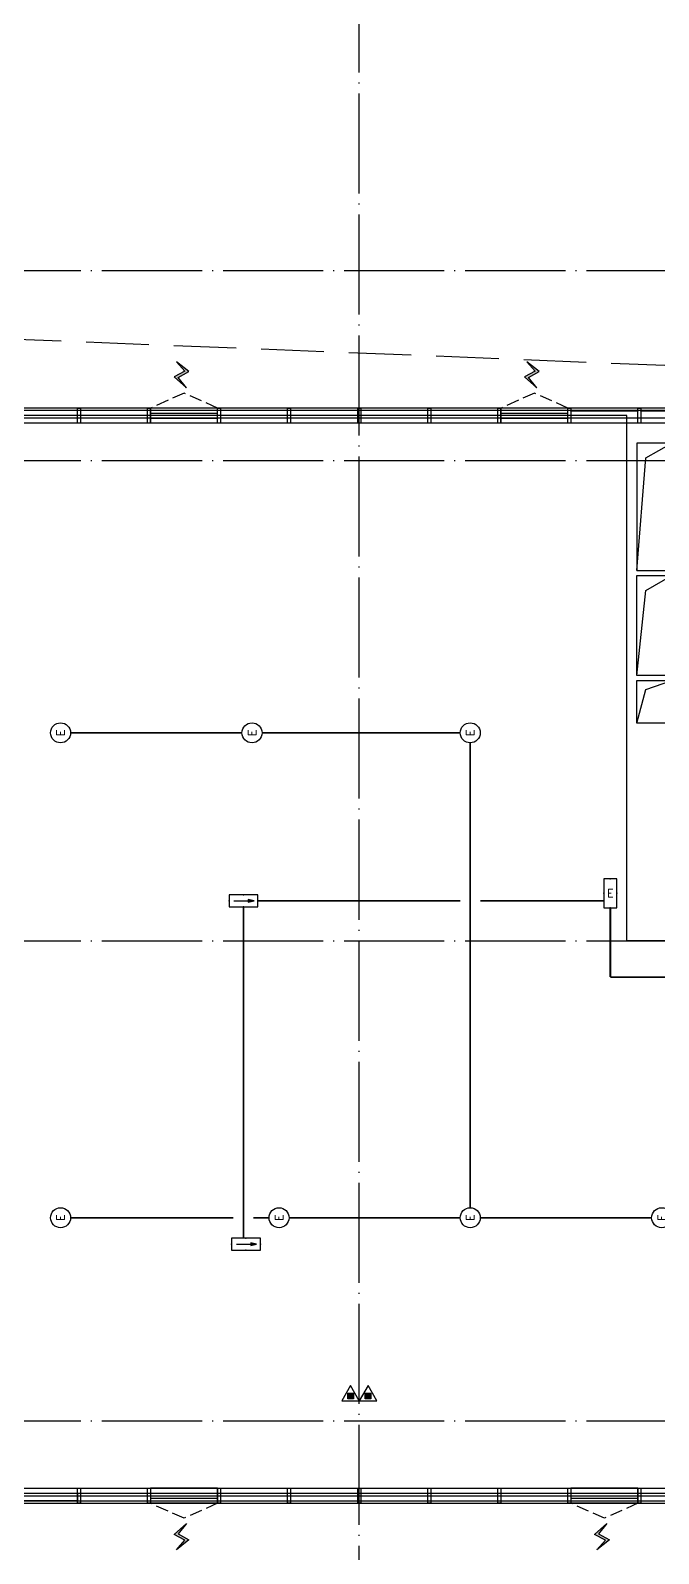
# Model space of a CAD drawing. Extents: x -2209072 to 495824, y -92434 to 572724.
# Drawn here: x 1832 to 14381, y 86445 to 116901 of the extents above; entities that cross this region are included whole.
import ezdxf
from ezdxf.enums import TextEntityAlignment as Align

# ---------------------------------------------------------------- set-up
doc = ezdxf.new("R2010")
doc.units = 0
doc.header["$LTSCALE"] = 1000
doc.header["$MEASUREMENT"] = 0
for name, pattern in [('6#7#幕墙$0$DASH', [0.35, 0.25, -0.1]), ('DASH', [0.35, 0.25, -0.1]), ('X-104 6#7#平面$0$104-1112 结构$0$$AUDIT_BAD_LTYPE1', [0]), ('X-104 6#7#平面$0$DOTE', [2.42, 2, -0.2, 0.02, -0.2])]:
    doc.linetypes.add(name, pattern=pattern)
doc.layers.get('0').update_dxf_attribs({"linetype": 'CONTINUOUS'})
for name, color, linetype in [('6#7#幕墙$0$04-电动窗', 1, 'CONTINUOUS'), ('6#7#幕墙$0$A-C_玻璃幕墙', 140, 'CONTINUOUS'), ('6#7#幕墙$0$A-C_窗', 140, 'CONTINUOUS'), ('6#7#幕墙$0$A-O_屋面', 201, 'CONTINUOUS'), ('6#7#幕墙$0$A-TECH_结构', 21, 'CONTINUOUS'), ('6#7#幕墙$0$A-金属背板', 30, 'CONTINUOUS'), ('EQUIP-照明', 3, 'CONTINUOUS'), ('WIRE-应急', 2, 'DASH'), ('X-104 6#7#平面$0$01-标注_轴线坐标', 132, 'CONTINUOUS'), ('X-104 6#7#平面$0$A-TECH_结构', 21, 'CONTINUOUS'), ('X-104 6#7#平面$0$A_AXIS-轴线', 36, 'X-104 6#7#平面$0$DOTE'), ('X-104 6#7#平面$0$EQUIP_消防-01', 7, 'CONTINUOUS'), ('X-104 6#7#平面$0$水-消防_消火栓', 41, 'CONTINUOUS')]:
    doc.layers.add(name, color=color, linetype=linetype)
doc.layers.add('X-104 6#7#平面$0$000套内', color=226, linetype='CONTINUOUS', lineweight=30, plot=False)
doc.styles.add('_TEL_DIM', font='SIMPLEX', dxfattribs={"width": 0.8, "height": 3.5, "bigfont": 'HZTXT'})

# ---------------------------------------------------------------- blocks, each defined once
blk = doc.blocks.new('$equip$00001838')
blk.add_circle((0, 0), 0.5)
at = {"color": 7, "style": '_TEL_DIM'}
blk.add_attdef('$TEXT$', text='', height=0.4, dxfattribs=at).set_placement((0, 0), align=Align.MIDDLE_CENTER)
at = {"color": 7, "style": '_TEL_DIM', "flags": 1}
blk.add_attdef('A', text='', height=0.00002, dxfattribs=at).set_placement((0, 0), align=Align.MIDDLE_CENTER)
blk = doc.blocks.new('$equip_U$00000189(HT0843)')
at = {"color": 2}
for p, q in [((-0.72, 0.66), (-0.72, 0)), ((0.72, 0.66), (-0.72, 0.66)), ((-0.72, 0), (0.72, 0)), ((0.72, 0), (0.72, 0.66))]:
    blk.add_line(p, q, dxfattribs=at)
at = {"color": 2, "const_width": 0.0125}
for points in [[(0.72, 0.66), (0.72, 0.66), (-0.72, 0.66)], [(-0.72, 0.66), (-0.72, 0)], [(-0.72, 0), (0.72, 0)], [(0.72, 0), (0.72, 0.66)]]:
    blk.add_lwpolyline(points, dxfattribs=at)
at = {"color": 2}
blk.add_lwpolyline([(-0.72, 0.66), (-0.72, 0)], dxfattribs=at)
for p in [(-0.72, 0.33), (0, 0.66), (0, 0), (0.72, 0.33)]:
    blk.add_point(p)
at = {"color": 7, "style": '_TEL_DIM'}
blk.add_attdef('$TEXT$', text='', height=0.4, dxfattribs=at).set_placement((0, 0.33), align=Align.MIDDLE_CENTER)
at = {"color": 7, "style": '_TEL_DIM', "flags": 1}
blk.add_attdef('A', text='', height=0.000025, dxfattribs=at).set_placement((0, 0), align=Align.MIDDLE_CENTER)
blk = doc.blocks.new('$equip$00002540')
blk.add_hatch(color=256).paths.add_polyline_path([(0.24, 0.372), (0.24, 0.228), (0.528, 0.3)])
for p, q in [((-0.72, 0.6), (-0.72, 0)), ((0.72, 0.6), (-0.72, 0.6)), ((-0.72, 0), (0.72, 0)), ((0.24, 0.372), (0.24, 0.228)), ((0.528, 0.3), (0.24, 0.372)), ((0.24, 0.228), (0.528, 0.3)), ((0.72, 0), (0.72, 0.6))]:
    blk.add_line(p, q)
at = {"color": 7}
blk.add_line((-0.48, 0.3), (0.48, 0.3), dxfattribs=at)
at = {"const_width": 0.02}
blk.add_lwpolyline([(-0.72, 0.6), (-0.72, 0), (0.72, 0), (0.72, 0.6), (-0.72, 0.6), (-0.72, 0)], dxfattribs=at)
for p in [(-0.72, 0.3), (0, 0.6), (0, 0), (0.72, 0.3)]:
    blk.add_point(p)
at = {"color": 7, "style": '_TEL_DIM', "flags": 1}
blk.add_attdef('A', text='', height=0.00002, dxfattribs=at).set_placement((0, 0), align=Align.MIDDLE_CENTER)
blk = doc.blocks.new('X-104 6#7#平面$0$A$C1863634F')
at = {"layer": 'X-104 6#7#平面$0$A_AXIS-轴线'}
for points in [[(8400, -4500), (8400, 60900)], [(-4000, 23000), (117300, 23000)], [(-4000, 19200), (117300, 19200)], [(-4000, 9600), (117300, 9600)], [(-4000, 0), (117300, 0)]]:
    blk.add_lwpolyline(points, dxfattribs=at)
blk = doc.blocks.new('X-104 6#7#平面$0$efrgh')
at = {"layer": 'X-104 6#7#平面$0$A-TECH_结构'}
blk.add_lwpolyline([(-700, 109050), (-700, 87750), (51100, 87750), (51100, 109050)], close=True, dxfattribs=at)
blk = doc.blocks.new('X-104 6#7#平面$0$fgh')
at = {"layer": 'X-104 6#7#平面$0$A-TECH_结构'}
blk.add_lwpolyline([(7319, -108772), (7319, -130072), (59119, -130072), (59119, -108772)], close=True, dxfattribs=at)
blk = doc.blocks.new('X-104 6#7#平面$0$gvhghjjj')
at = {"layer": 'X-104 6#7#平面$0$A-TECH_结构'}
for points in [[(13950, 17000), (14130, 19254), (14650, 19550)], [(36500, 19550), (35946, 19430), (35800, 17144)], [(20900, 17450), (20440, 17240), (20300, 15650)], [(13950, 14900), (14130, 16604), (14650, 16900)], [(36500, 17044), (35946, 16698), (35800, 13650)], [(13950, 13950), (14130, 14621), (14650, 14800)], [(39200, 14650), (38629, 14421), (38400, 11600)], [(22100, 13650), (21440, 13440), (21300, 11800)]]:
    blk.add_lwpolyline(points, dxfattribs=at)
for points in [[(13950, 17000), (14650, 17000), (14650, 19550), (13950, 19550)], [(35800, 17144), (36500, 17144), (36500, 19550), (35800, 19550)], [(20300, 17450), (20900, 17450), (20900, 15650), (20300, 15650)], [(13950, 16900), (14650, 16900), (14650, 14900), (13950, 14900)], [(35800, 13650), (36500, 13650), (36500, 17044), (35800, 17044)], [(13950, 14800), (14650, 14800), (14650, 13950), (13950, 13950)], [(38400, 14650), (39200, 14650), (39200, 11600), (38400, 11600)], [(21300, 13650), (22100, 13650), (22100, 11800), (21300, 11800)]]:
    blk.add_lwpolyline(points, close=True, dxfattribs=at)
blk = doc.blocks.new('6#7#幕墙$0$$TCHSYS$WIN2D')
for p, q in [((-0.5, 0.5), (0.5, 0.5)), ((-0.5, 0.5), (-0.5, -0.5)), ((0.5, 0.5), (0.5, -0.5)), ((0.5, 0.167), (-0.5, 0.167)), ((0.5, -0.167), (-0.5, -0.167)), ((-0.5, -0.5), (0.5, -0.5))]:
    blk.add_line(p, q)
blk = doc.blocks.new('6#7#幕墙$0$开启扇')
at = {"layer": '6#7#幕墙$0$04-电动窗'}
h = blk.add_hatch(color=1, dxfattribs=at)
h.dxf.hatch_style = 1
h.paths.add_polyline_path([(822, 978), (651, 790), (867, 672), (619, 453), (788, 663), (571, 780)])
at = {"layer": '6#7#幕墙$0$04-电动窗', "color": 1}
blk.add_lwpolyline([(822, 978), (651, 790), (867, 672), (619, 453), (788, 663), (571, 780), (822, 978)], close=True, dxfattribs=at)
at = {"layer": '6#7#幕墙$0$A-C_窗', "linetype": '6#7#幕墙$0$DASH'}
blk.add_lwpolyline([(0, 50), (670, 350), (1340, 50)], dxfattribs=at)
at = {"layer": '6#7#幕墙$0$A-C_窗', "xscale": -1340, "yscale": 300, "zscale": 1340, "rotation": 180}
blk.add_blockref('6#7#幕墙$0$$TCHSYS$WIN2D', (670, -100), dxfattribs=at)
blk = doc.blocks.new('*U1932')
at = {"layer": '6#7#幕墙$0$A-C_玻璃幕墙', "rotation": 180}
blk.add_blockref('6#7#幕墙$0$开启扇', (670, 50), dxfattribs=at)
blk = doc.blocks.new('*U1933')
at = {"color": 0, "linetype": 'ByBlock', "lineweight": -2, "transparency": 16777216}
for p in [(0, 0), (8400, 0)]:
    blk.add_blockref('*U1932', p, dxfattribs=at)
blk = doc.blocks.new('6#7#幕墙$0$RDSSSD')
at = {"layer": '6#7#幕墙$0$A-C_玻璃幕墙'}
for points in [[(2770, 87750), (2830, 87750), (2830, 87450), (2770, 87450)], [(4170, 87750), (4230, 87750), (4230, 87450), (4170, 87450)], [(5570, 87750), (5630, 87750), (5630, 87450), (5570, 87450)], [(6970, 87750), (7030, 87750), (7030, 87450), (6970, 87450)], [(8370, 87750), (8430, 87750), (8430, 87450), (8370, 87450)], [(9770, 87750), (9830, 87750), (9830, 87450), (9770, 87450)], [(11170, 87750), (11230, 87750), (11230, 87450), (11170, 87450)], [(12570, 87750), (12630, 87750), (12630, 87450), (12570, 87450)], [(13970, 87750), (14030, 87750), (14030, 87450), (13970, 87450)]]:
    blk.add_lwpolyline(points, close=True, dxfattribs=at)
blk = doc.blocks.new('*U1967')
blk.add_lwpolyline([(-1360, 0), (-20, 0), (-20, -150), (-1360, -150)], close=True)
blk = doc.blocks.new('6#7#幕墙')
at = {"layer": '6#7#幕墙$0$A-C_玻璃幕墙'}
blk.add_lwpolyline([(-1000, 109350), (-1000, 87450), (51400, 87450), (51400, 109350), (-1000, 109350)], dxfattribs=at)
for points in [[(2770, 109350), (2830, 109350), (2830, 109050), (2770, 109050)], [(4170, 109350), (4230, 109350), (4230, 109050), (4170, 109050)], [(5570, 109350), (5630, 109350), (5630, 109050), (5570, 109050)], [(6970, 109350), (7030, 109350), (7030, 109050), (6970, 109050)], [(8370, 109350), (8430, 109350), (8430, 109050), (8370, 109050)], [(9770, 109350), (9830, 109350), (9830, 109050), (9770, 109050)], [(11170, 109350), (11230, 109350), (11230, 109050), (11170, 109050)], [(12570, 109350), (12630, 109350), (12630, 109050), (12570, 109050)], [(13970, 109350), (14030, 109350), (14030, 109050), (13970, 109050)], [(-950, 109300), (-950, 87500), (51350, 87500), (51350, 109300)], [(-800, 109150), (-800, 87650), (51200, 87650), (51200, 109150)]]:
    blk.add_lwpolyline(points, close=True, dxfattribs=at)
at = {"layer": '6#7#幕墙$0$A-O_屋面', "linetype": '6#7#幕墙$0$DASH', "ltscale": 5}
blk.add_lwpolyline([(35668, 109350), (-3600, 110930), (-3600, 86150), (36700, 86150), (36700, 87450)], dxfattribs=at)
at = {"layer": '6#7#幕墙$0$A-TECH_结构'}
blk.add_lwpolyline([(-700, 109050), (-700, 87750), (51100, 87750), (51100, 109050)], close=True, dxfattribs=at)
at = {"layer": '6#7#幕墙$0$A-金属背板'}
for points in [[(13970, 109300), (13970, 109290), (12630, 109290), (12630, 109300)], [(15370, 109300), (15370, 109290), (14030, 109290), (14030, 109300)]]:
    blk.add_lwpolyline(points, close=True, dxfattribs=at)
at = {"rotation": 359.9999999999999}
blk.add_blockref('*U1933', (4900, 87450), dxfattribs=at)
at = {"layer": '6#7#幕墙$0$A-C_玻璃幕墙', "xscale": -1, "rotation": 359.9999999999999}
for p in [(5570, 109300), (5570, 109300), (12570, 109300)]:
    blk.add_blockref('6#7#幕墙$0$开启扇', p, dxfattribs=at)
at = {"layer": '6#7#幕墙$0$A-C_玻璃幕墙', "rotation": 359.9980808591542}
blk.add_blockref('*U1967', (2790, 87650), dxfattribs=at)
at = {"layer": '6#7#幕墙$0$A-C_窗'}
blk.add_blockref('6#7#幕墙$0$RDSSSD', (0, 0), dxfattribs=at)
blk = doc.blocks.new('X-104 6#7#平面$0$$TWTSYS$00000546')
h = blk.add_hatch()
h.set_pattern_fill('ANSI31', color=256, scale=200, style=0)
h.set_pattern_definition([(45, (-38543.802, -6670.83), (-17.67767, 17.67767), [])])
h.paths.add_polyline_path([(-65, 174), (65, 174), (65, 44), (-65, 44)])
for points in [[(0, 344), (-198, 0), (198, 0)], [(-65, 174), (65, 174), (65, 44), (-65, 44)]]:
    blk.add_lwpolyline(points, close=True)
blk = doc.blocks.new('X-104 6#7#平面$0$灭火器2')
at = {"layer": 'X-104 6#7#平面$0$EQUIP_消防-01', "xscale": 0.88, "yscale": 0.88, "zscale": 0.88, "rotation": 90}
for p in [(-4049632, -27064), (-4049632, -27413)]:
    blk.add_blockref('X-104 6#7#平面$0$$TWTSYS$00000546', p, dxfattribs=at)
blk = doc.blocks.new('X-104 6#7#平面$0$A$C61334207')
at = {"layer": 'X-104 6#7#平面$0$EQUIP_消防-01', "rotation": 270}
blk.add_blockref('X-104 6#7#平面$0$灭火器2', (35640, -3960130), dxfattribs=at)
blk = doc.blocks.new('X-104 6#7#平面')
at = {"layer": 'X-104 6#7#平面$0$000套内'}
blk.add_lwpolyline([(23050, 98700), (13750, 98700), (13750, 98700), (13750, 98700), (13750, 109200), (-850, 109200), (-850, 87600), (35000, 87600), (35000, 94100), (26900, 94100), (26900, 98700), (24850, 98700), (24850, 98200), (23050, 98200), (23050, 98700)], dxfattribs=at)
at = {"linetype": 'X-104 6#7#平面$0$104-1112 结构$0$$AUDIT_BAD_LTYPE1'}
blk.add_blockref('X-104 6#7#平面$0$A$C61334207', (0, 0), dxfattribs=at)
blk.add_blockref('6#7#幕墙', (0, 0))
at = {"layer": 'X-104 6#7#平面$0$01-标注_轴线坐标'}
blk.add_blockref('X-104 6#7#平面$0$A$C1863634F', (0, 89100), dxfattribs=at)
at = {"layer": 'X-104 6#7#平面$0$A-TECH_结构'}
for name, p in [('X-104 6#7#平面$0$fgh', (-8019, 217823)), ('X-104 6#7#平面$0$gvhghjjj', (0, 89100))]:
    blk.add_blockref(name, p, dxfattribs=at)
at = {"layer": 'X-104 6#7#平面$0$水-消防_消火栓', "linetype": 'ByBlock'}
blk.add_blockref('X-104 6#7#平面$0$efrgh', (0, 0), dxfattribs=at)

msp = doc.modelspace()

# ---------------------------------------------------------------- linework, layer by layer
at = {"layer": 'WIRE-应急', "linetype": 'DASH', "const_width": 35}
for points in [[(2633, 102856), (6058, 102856)], [(6458, 102856), (10419, 102856)], [(10619, 93360), (10619, 102656)], [(6087, 99377), (6087, 92752)], [(6375, 99497), (10419, 99497)], [(10819, 99497), (13286, 99497)], [(13418, 99360), (13418, 97973)], [(23713, 97973), (13418, 97973)], [(2633, 93160), (5887, 93160)], [(6287, 93160), (6598, 93160)], [(6998, 93160), (10419, 93160)], [(10819, 93160), (14244, 93160)]]:
    msp.add_lwpolyline(points, dxfattribs=at)

# ---------------------------------------------------------------- block references
msp.add_blockref('X-104 6#7#平面', (0, 0))
at = {"layer": 'EQUIP-照明', "xscale": 400, "yscale": 400, "zscale": 400, "rotation": 90}
for p in [(2433, 102856), (6258, 102856), (10619, 102856), (2433, 93160), (6798, 93160), (10619, 93160), (14444, 93160)]:
    msp.add_blockref('$equip$00001838', p, dxfattribs=at).add_auto_attribs({'$TEXT$': 'E'})
at = {"layer": 'EQUIP-照明'}
ref = msp.add_blockref('$equip_U$00000189(HT0843)', (13550, 99648), dxfattribs=dict(at, xscale=400, yscale=400, zscale=400, rotation=90))
ref.add_attrib('$TEXT$', 'E', dxfattribs={"layer": '0', "color": 7, "height": 160, "style": '_TEL_DIM'}).set_placement((13418, 99648), align=Align.MIDDLE_CENTER)
at = {"layer": 'EQUIP-照明', "xscale": 400, "yscale": 400, "zscale": 400}
for p in [(6087, 99377), (6138, 92512)]:
    msp.add_blockref('$equip$00002540', p, dxfattribs=at)

doc.saveas('drawing.dxf')
